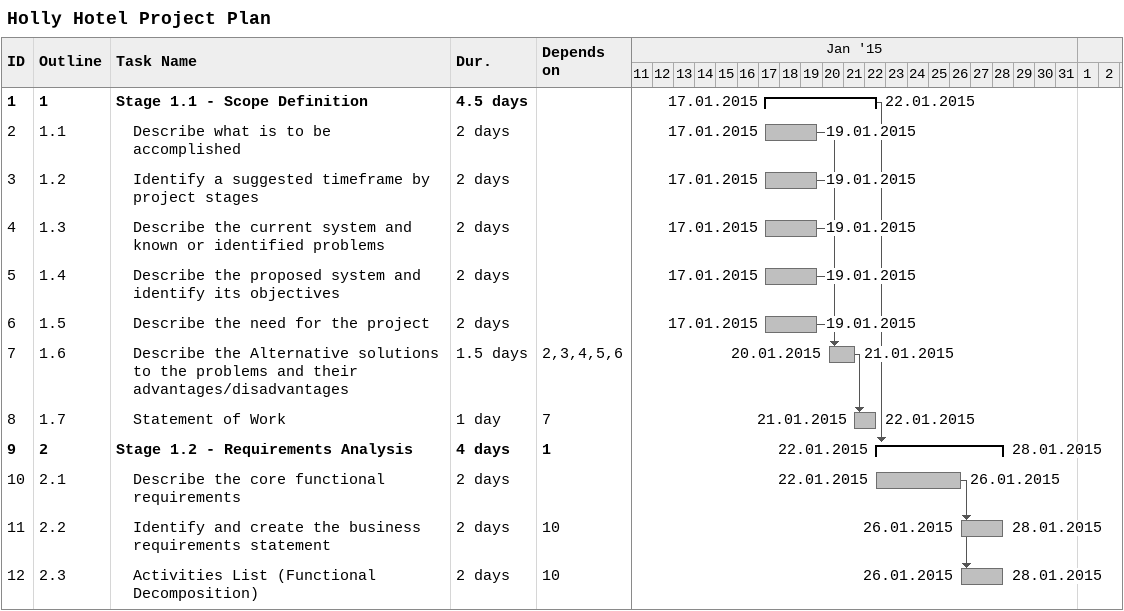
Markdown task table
Holly Hotel Project Plan

| ID | WBS | Task | Duration | Start | Finish | Predecessors |
|---|---|---|---|---|---|---|
| 1 | 1 | **Stage 1.1 - Scope Definition** | 4.5d | 2015-01-17 | 2015-01-22 |  |
| 2 | 1.1 | Describe what is to be accomplished | 2d | 2015-01-17 | 2015-01-19 |  |
| 3 | 1.2 | Identify a suggested timeframe by project stages | 2d | 2015-01-17 | 2015-01-19 |  |
| 4 | 1.3 | Describe the current system and known or identified problems | 2d | 2015-01-17 | 2015-01-19 |  |
| 5 | 1.4 | Describe the proposed system and identify its objectives | 2d | 2015-01-17 | 2015-01-19 |  |
| 6 | 1.5 | Describe the need for the project | 2d | 2015-01-17 | 2015-01-19 |  |
| 7 | 1.6 | Describe the Alternative solutions to the problems and their advantages/disadvantages | 1.5d | 2015-01-20 | 2015-01-21 | 2, 3, 4, 5, 6 |
| 8 | 1.7 | Statement of Work | 1d | 2015-01-21 | 2015-01-22 | 7 |
| 9 | 2 | **Stage 1.2 - Requirements Analysis** | 4d | 2015-01-22 | 2015-01-28 | 1 |
| 10 | 2.1 | Describe the core functional requirements | 2d | 2015-01-22 | 2015-01-26 |  |
| 11 | 2.2 | Identify and create the business requirements statement | 2d | 2015-01-26 | 2015-01-28 | 10 |
| 12 | 2.3 | Activities List (Functional Decomposition) | 2d | 2015-01-26 | 2015-01-28 | 10 |
